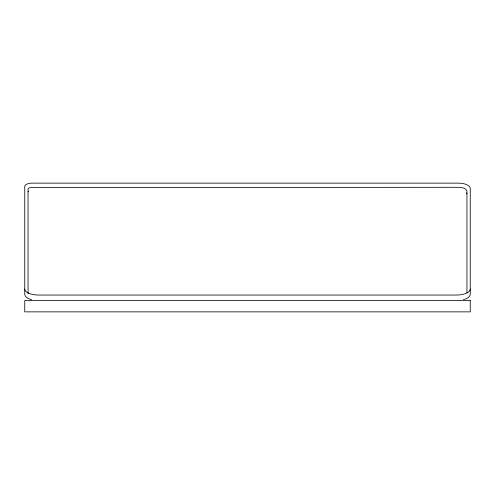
<?xml version="1.0" encoding="UTF-8"?>
<svg xmlns="http://www.w3.org/2000/svg" width="495" height="495" viewBox="0 0 495 495"><rect width="100%" height="100%" fill="white"/><g stroke="black" fill="none" stroke-linecap="round" stroke-linejoin="round"><path stroke-width="0.74" d="M28.048 191.868L28.37 191.132M463.351 299.692C466.043 298.9 469.823 297.736 470.25 294.488L470.25 188.36A12.004 5.222 0 0 0 458.246 183.138L32.156 183.138A7.406 3.224 0 0 0 24.75 186.361L24.75 294.488C25.177 297.736 28.957 298.9 31.649 299.692M466.649 192.84L466.952 193.867M466.952 292.91L466.952 191.138C465.968 187.605 461.167 187.494 458.141 187.302L30.108 187.543L28.605 188.199L28.048 189.139L28.048 293.671M24.75 289.037A13.804 6.008 0 0 0 38.554 295.045L456.446 295.045A13.804 6.008 0 0 0 470.25 289.037M470.25 300.496L24.75 300.496L24.75 311.862L470.25 311.862L470.25 300.496"/></g></svg>
